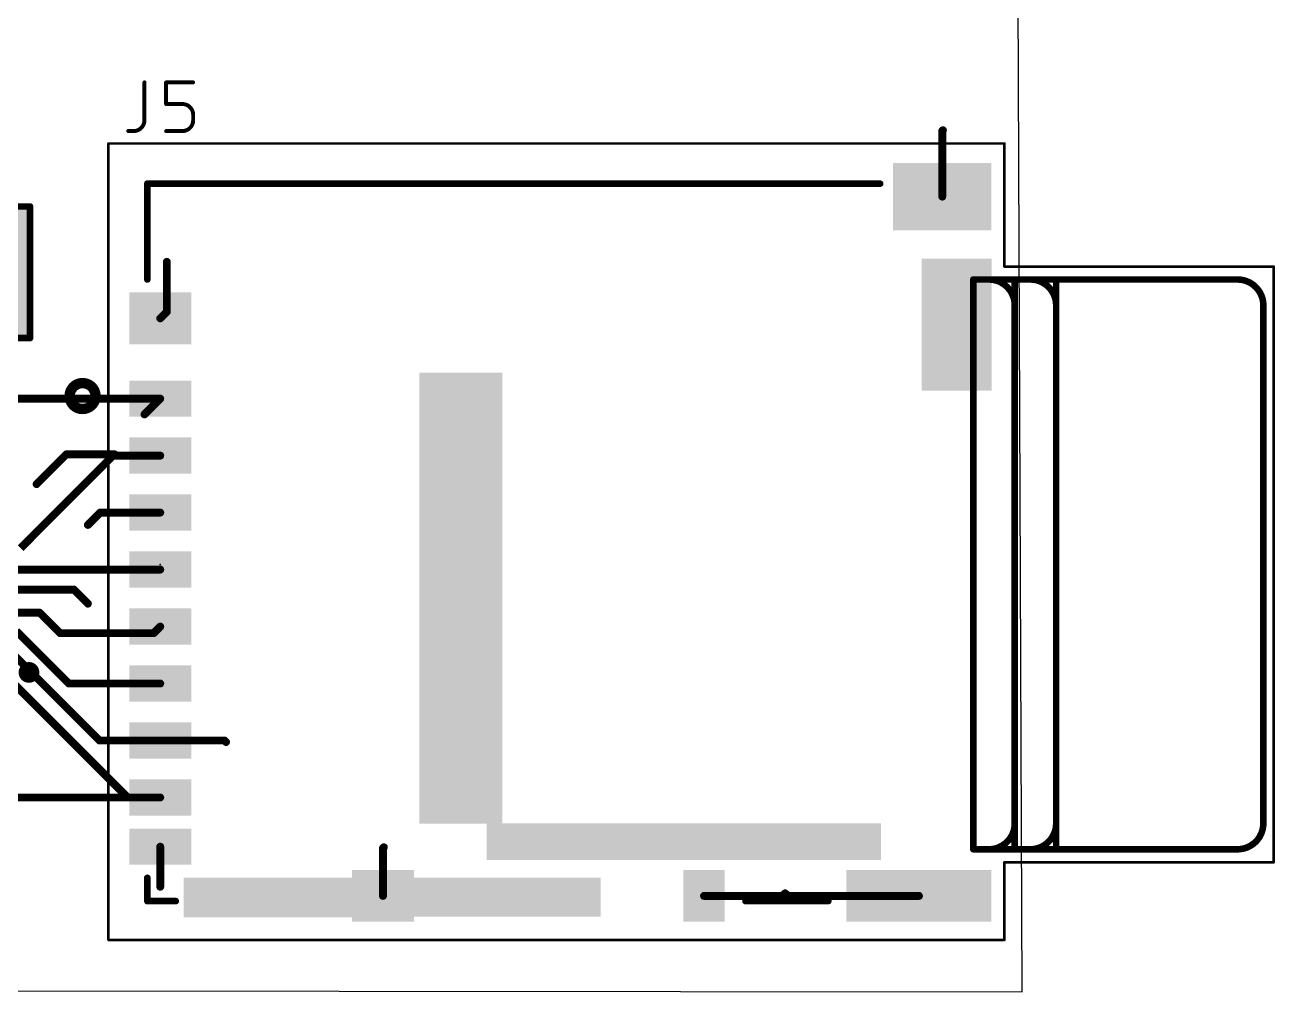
# Model space of a CAD drawing. Extents: x -12 to 108, y -5 to 75.
# Drawn here: x 84.26 to 108.39, y -0.13 to 18.54 of the extents above; entities that cross this region are included whole.
import ezdxf

# ---------------------------------------------------------------- set-up
doc = ezdxf.new("R2010")
doc.units = 0
doc.header["$MEASUREMENT"] = 0
doc.layers.get('0').update_dxf_attribs({"linetype": 'CONTINUOUS'})
for name, color, linetype in [('1', 12, 'CONTINUOUS'), ('20', 31, 'CONTINUOUS'), ('21', 41, 'CONTINUOUS'), ('23', 53, 'CONTINUOUS'), ('25', 253, 'CONTINUOUS'), ('39', 12, 'CONTINUOUS'), ('41', 12, 'CONTINUOUS')]:
    doc.layers.add(name, color=color, linetype=linetype)

# ---------------------------------------------------------------- blocks, each defined once
blk = doc.blocks.new('RECT')
blk.add_solid([(-0.5, -0.5), (0.5, -0.5), (-0.5, 0.5), (0.5, 0.5)])

msp = doc.modelspace()

# ---------------------------------------------------------------- linework, layer by layer
at = {"layer": '1', "const_width": 0.1524}
for points in [[(101.981, 16.51), (101.968, 16.497)], [(101.968, 16.497), (101.968, 15.228)], [(86.995, 13.005), (86.995, 13.97)], [(86.868, 12.878), (86.995, 13.005)], [(86.868, 11.328), (83.5406, 11.328)], [(86.868, 11.328), (86.5636, 11.0236)], [(85.9581, 10.228), (84.1723, 8.4422)], [(85.0564, 10.2534), (84.4804, 9.6774)], [(85.9835, 10.2534), (85.0564, 10.2534)], [(85.9835, 10.2534), (85.9581, 10.228)], [(86.868, 10.228), (85.9581, 10.228)], [(85.709, 9.128), (85.471, 8.89)], [(86.868, 9.128), (85.709, 9.128)], [(86.868, 8.028), (83.4976, 8.028)], [(85.1992, 7.6422), (83.4834, 7.6422)], [(85.471, 7.3704), (85.1992, 7.6422)], [(84.5401, 7.1958), (83.5298, 7.1958)], [(84.7825, 6.9534), (84.5401, 7.1958)], [(84.9349, 6.801), (84.7825, 6.9534)], [(86.868, 6.928), (86.741, 6.801)], [(85.104, 5.828), (84.0898, 6.8422)], [(86.741, 6.801), (84.9349, 6.801)], [(85.696, 4.728), (83.9818, 6.4422)], [(86.2379, 3.628), (83.8237, 6.0422)], [(86.868, 5.828), (85.104, 5.828)], [(86.868, 4.728), (85.696, 4.728)], [(86.868, 4.728), (88.109, 4.728)], [(88.109, 4.728), (88.138, 4.699)], [(86.868, 3.628), (83.3162, 3.628)], [(86.868, 3.628), (86.2379, 3.628)], [(86.868, 2.678), (86.868, 1.905)], [(91.186, 2.667), (91.168, 2.649)], [(91.168, 2.649), (91.168, 1.728)], [(97.368, 1.728), (98.883, 1.728)], [(98.883, 1.728), (98.933, 1.778)], [(98.983, 1.728), (98.933, 1.778)], [(101.518, 1.728), (98.983, 1.728)]]:
    msp.add_lwpolyline(points, dxfattribs=at)
at = {"layer": '1', "const_width": 0.0762}
for points in [[(102.0061, 16.497, 1), (101.9299, 16.497)], [(101.9411, 16.5239, 1), (101.9949, 16.4701)], [(102.0079, 16.4831, 1), (101.9541, 16.5369)], [(101.9299, 15.228, 1), (102.0061, 15.228)], [(87.0331, 13.97, 1), (86.9569, 13.97)], [(86.9569, 13.005, 1), (87.0331, 13.005)], [(87.0219, 12.9781, 1), (86.9681, 13.0319)], [(86.8411, 12.9049, 1), (86.8949, 12.8511)], [(86.8949, 11.3011, 1), (86.8411, 11.3549)], [(86.868, 11.2899, 1), (86.868, 11.3661)], [(86.5367, 11.0505, 1), (86.5905, 10.9967)], [(85.0564, 10.2915, 1), (85.0564, 10.2153)], [(85.0833, 10.2265, 1), (85.0295, 10.2803)], [(85.9581, 10.2661, 1), (85.9581, 10.1899)], [(85.9312, 10.2549, 1), (85.9851, 10.2011)], [(85.9851, 10.2011, 1), (85.9312, 10.2549)], [(86.0105, 10.2265, 1), (85.9566, 10.2803)], [(85.9835, 10.2153, 1), (85.9835, 10.2915)], [(86.868, 10.1899, 1), (86.868, 10.2661)], [(84.4535, 9.7043, 1), (84.5073, 9.6505)], [(85.709, 9.1661, 1), (85.709, 9.0899)], [(85.7359, 9.1011, 1), (85.6821, 9.1549)], [(86.868, 9.0899, 1), (86.868, 9.1661)], [(85.4441, 8.9169, 1), (85.4979, 8.8631)], [(86.868, 7.9899, 1), (86.868, 8.0661)], [(85.2261, 7.6691, 1), (85.1723, 7.6153)], [(85.1992, 7.6041, 1), (85.1992, 7.6803)], [(84.567, 7.2227, 1), (84.5131, 7.1689)], [(84.5401, 7.1577, 1), (84.5401, 7.2339)], [(85.4441, 7.3435, 1), (85.4979, 7.3973)], [(84.8094, 6.9803, 1), (84.7555, 6.9265)], [(84.7555, 6.9265, 1), (84.8094, 6.9803)], [(86.8949, 6.9011, 1), (86.8411, 6.9549)], [(84.9349, 6.8391, 1), (84.9349, 6.7629)], [(84.9079, 6.7741, 1), (84.9618, 6.8279)], [(86.7141, 6.8279, 1), (86.7679, 6.7741)], [(86.741, 6.7629, 1), (86.741, 6.8391)], [(85.104, 5.8661, 1), (85.104, 5.7899)], [(85.0771, 5.8011, 1), (85.1309, 5.8549)], [(86.868, 5.7899, 1), (86.868, 5.8661)], [(85.696, 4.7661, 1), (85.696, 4.6899)], [(85.6691, 4.7011, 1), (85.7229, 4.7549)], [(86.868, 4.7661, 1), (86.868, 4.6899)], [(86.868, 4.6899, 1), (86.868, 4.7661)], [(88.1359, 4.7549, 1), (88.0821, 4.7011)], [(88.109, 4.6899, 1), (88.109, 4.7661)], [(88.1111, 4.6721, 1), (88.1649, 4.7259)], [(86.2379, 3.6661, 1), (86.2379, 3.5899)], [(86.211, 3.6011, 1), (86.2649, 3.6549)], [(86.868, 3.5899, 1), (86.868, 3.6661)], [(86.868, 3.5899, 1), (86.868, 3.6661)], [(86.9061, 2.678, 1), (86.8299, 2.678)], [(91.2061, 2.649, 1), (91.1299, 2.649)], [(91.1411, 2.6759, 1), (91.1949, 2.6221)], [(91.2129, 2.6401, 1), (91.1591, 2.6939)], [(86.8299, 1.905, 1), (86.9061, 1.905)], [(91.1299, 1.728, 1), (91.2061, 1.728)], [(97.368, 1.7661, 1), (97.368, 1.6899)], [(98.8561, 1.7549, 1), (98.9099, 1.7011)], [(98.883, 1.6899, 1), (98.883, 1.7661)], [(98.9599, 1.8049, 1), (98.9061, 1.7511)], [(98.9599, 1.7511, 1), (98.9061, 1.8049)], [(98.983, 1.7661, 1), (98.983, 1.6899)], [(98.9561, 1.7011, 1), (99.0099, 1.7549)], [(101.518, 1.6899, 1), (101.518, 1.7661)]]:
    msp.add_lwpolyline(points, format="xyb", dxfattribs=at)
at = {"layer": '20'}
for p, q in [((103.5104, -0.127), (103.2564, 65.964)), ((0, 0), (103.5104, -0.127))]:
    msp.add_line(p, q, dxfattribs=at)
at = {"layer": '21'}
for points, const_width in [([(86.618, 15.5098, 1), (86.618, 15.4463)], 0.0635), ([(86.6498, 15.478, 1), (86.5863, 15.478)], 0.0635), ([(100.768, 15.4463, 1), (100.768, 15.5098)], 0.0635), ([(84.3852, 15.0368, 1), (84.3217, 15.0368)], 0.0635), ([(84.3534, 15.0051, 1), (84.3534, 15.0686)], 0.0635), ([(86.5863, 13.628, 1), (86.6498, 13.628)], 0.0635), ([(102.5998, 13.628, 1), (102.5362, 13.628)], 0.0635), ([(102.568, 13.6598, 1), (102.568, 13.5962)], 0.0635), ([(102.868, 13.6598, 1), (102.868, 13.5962)], 0.0635), ([(102.868, 13.6598, 1), (102.868, 13.5962)], 0.0635), ([(103.368, 13.128, 0.4142), (102.868, 13.628)], 0.127), ([(102.868, 13.5962, 1), (102.868, 13.6598)], 0.0635), ([(103.368, 13.6598, 1), (103.368, 13.5962)], 0.0635), ([(103.3998, 13.628, 1), (103.3363, 13.628)], 0.0635), ([(103.368, 13.5962, 1), (103.368, 13.6598)], 0.0635), ([(103.668, 13.6598, 1), (103.668, 13.5962)], 0.0635), ([(103.668, 13.6598, 1), (103.668, 13.5962)], 0.0635), ([(104.168, 13.128, 0.4142), (103.668, 13.628)], 0.127), ([(103.668, 13.5962, 1), (103.668, 13.6598)], 0.0635), ([(104.168, 13.6598, 1), (104.168, 13.5962)], 0.0635), ([(104.1998, 13.628, 1), (104.1363, 13.628)], 0.0635), ([(104.168, 13.5962, 1), (104.168, 13.6598)], 0.0635), ([(107.668, 13.6598, 1), (107.668, 13.5962)], 0.0635), ([(108.168, 13.128, 0.4142), (107.668, 13.628)], 0.127), ([(107.668, 13.5962, 1), (107.668, 13.6598)], 0.0635), ([(103.3998, 13.128, 1), (103.3363, 13.128)], 0.0635), ([(103.3363, 13.128, 1), (103.3998, 13.128)], 0.0635), ([(103.3363, 13.128, 1), (103.3998, 13.128)], 0.0635), ([(104.1998, 13.128, 1), (104.1363, 13.128)], 0.0635), ([(104.1363, 13.128, 1), (104.1998, 13.128)], 0.0635), ([(104.1363, 13.128, 1), (104.1998, 13.128)], 0.0635), ([(108.1998, 13.128, 1), (108.1363, 13.128)], 0.0635), ([(108.1363, 13.128, 1), (108.1998, 13.128)], 0.0635), ([(84.3534, 12.465, 1), (84.3534, 12.5286)], 0.0635), ([(84.3217, 12.4968, 1), (84.3852, 12.4968)], 0.0635), ([(85.368, 11.128, 1), (85.368, 11.628, 1), (85.368, 11.128)], 0.2), ([(84.3334, 5.9422, 1), (84.3334, 6.1422, 1), (84.3334, 5.9422)], 0.2), ([(102.868, 2.628, 0.4142), (103.368, 3.128)], 0.127), ([(103.3998, 3.128, 1), (103.3363, 3.128)], 0.0635), ([(103.3998, 3.128, 1), (103.3363, 3.128)], 0.0635), ([(103.3363, 3.128, 1), (103.3998, 3.128)], 0.0635), ([(103.668, 2.628, 0.4142), (104.168, 3.128)], 0.127), ([(104.1998, 3.128, 1), (104.1363, 3.128)], 0.0635), ([(104.1998, 3.128, 1), (104.1363, 3.128)], 0.0635), ([(104.1363, 3.128, 1), (104.1998, 3.128)], 0.0635), ([(107.668, 2.628, 0.4142), (108.168, 3.128)], 0.127), ([(108.1998, 3.128, 1), (108.1363, 3.128)], 0.0635), ([(108.1363, 3.128, 1), (108.1998, 3.128)], 0.0635), ([(102.568, 2.6598, 1), (102.568, 2.5962)], 0.0635), ([(102.5362, 2.628, 1), (102.5998, 2.628)], 0.0635), ([(102.868, 2.6598, 1), (102.868, 2.5962)], 0.0635), ([(102.868, 2.6598, 1), (102.868, 2.5962)], 0.0635), ([(102.868, 2.5962, 1), (102.868, 2.6598)], 0.0635), ([(103.368, 2.6598, 1), (103.368, 2.5962)], 0.0635), ([(103.3363, 2.628, 1), (103.3998, 2.628)], 0.0635), ([(103.368, 2.5962, 1), (103.368, 2.6598)], 0.0635), ([(103.668, 2.6598, 1), (103.668, 2.5962)], 0.0635), ([(103.668, 2.6598, 1), (103.668, 2.5962)], 0.0635), ([(103.668, 2.5962, 1), (103.668, 2.6598)], 0.0635), ([(104.168, 2.6598, 1), (104.168, 2.5962)], 0.0635), ([(104.1363, 2.628, 1), (104.1998, 2.628)], 0.0635), ([(104.168, 2.5962, 1), (104.168, 2.6598)], 0.0635), ([(107.668, 2.6598, 1), (107.668, 2.5962)], 0.0635), ([(107.668, 2.5962, 1), (107.668, 2.6598)], 0.0635), ([(86.6498, 2.078, 1), (86.5863, 2.078)], 0.0635), ([(86.618, 1.6598, 1), (86.618, 1.5963)], 0.0635), ([(87.168, 1.5963, 1), (87.168, 1.6598)], 0.0635), ([(98.168, 1.6598, 1), (98.168, 1.5963)], 0.0635), ([(99.768, 1.5963, 1), (99.768, 1.6598)], 0.0635), ([(86.5863, 1.628, 1), (86.6498, 1.628)], 0.0635)]:
    msp.add_lwpolyline(points, format="xyb", dxfattribs=dict(at, const_width=const_width))
at = {"layer": '21', "const_width": 0.127}
for points in [[(86.618, 13.628), (86.618, 15.478)], [(86.618, 15.478), (100.768, 15.478)], [(69.1134, 15.0368), (84.3534, 15.0368)], [(84.3534, 15.0368), (84.3534, 12.4968)], [(102.568, 2.628), (102.568, 13.628)], [(102.568, 13.628), (102.868, 13.628)], [(102.868, 13.628), (103.368, 13.628)], [(103.368, 13.628), (103.368, 13.128)], [(103.368, 13.628), (103.668, 13.628)], [(103.668, 13.628), (104.168, 13.628)], [(104.168, 13.628), (104.168, 13.128)], [(104.168, 13.628), (107.668, 13.628)], [(103.368, 13.128), (103.368, 3.128)], [(104.168, 13.128), (104.168, 3.128)], [(108.168, 13.128), (108.168, 3.128)], [(84.3534, 12.4968), (69.1134, 12.4968)], [(103.368, 3.128), (103.368, 2.628)], [(104.168, 3.128), (104.168, 2.628)], [(102.568, 2.628), (102.868, 2.628)], [(103.368, 2.628), (102.868, 2.628)], [(103.368, 2.628), (103.668, 2.628)], [(104.168, 2.628), (103.668, 2.628)], [(104.168, 2.628), (107.668, 2.628)], [(86.618, 2.078), (86.618, 1.628)], [(86.618, 1.628), (87.168, 1.628)], [(99.768, 1.628), (98.168, 1.628)]]:
    msp.add_lwpolyline(points, dxfattribs=at)
at = {"layer": '23'}
msp.add_point((86.868, 8.128), dxfattribs=at)
at = {"layer": '25', "const_width": 0.0762}
for points in [[(86.5623, 17.4333), (86.5623, 16.7023)], [(86.9815, 17.0156), (86.9815, 17.4333)], [(86.9815, 17.4333), (87.5036, 17.4333)], [(87.2947, 17.0156), (86.9815, 17.0156)], [(87.5036, 16.7023), (87.5036, 16.8067)], [(86.3535, 16.4935), (86.2491, 16.4935)], [(86.9815, 16.4935), (87.2947, 16.4935)]]:
    msp.add_lwpolyline(points, dxfattribs=at)
at = {"layer": '25'}
for points, const_width in [([(86.5814, 17.4333, 1), (86.5433, 17.4333)], 0.0381), ([(87.0005, 17.4333, 1), (86.9624, 17.4333)], 0.0381), ([(86.9815, 17.4523, 1), (86.9815, 17.4142)], 0.0381), ([(87.5036, 17.4142, 1), (87.5036, 17.4523)], 0.0381), ([(86.9624, 17.0156, 1), (87.0005, 17.0156)], 0.0381), ([(86.9815, 17.0346, 1), (86.9815, 16.9965)], 0.0381), ([(87.5036, 16.8067, 0.4142), (87.2947, 17.0156)], 0.0762), ([(87.2947, 17.0346, 1), (87.2947, 16.9965)], 0.0381), ([(87.2947, 16.9965, 1), (87.2947, 17.0346)], 0.0381), ([(86.3535, 16.4935, 0.4142), (86.5623, 16.7023)], 0.0762), ([(86.5814, 16.7023, 1), (86.5433, 16.7023)], 0.0381), ([(86.5433, 16.7023, 1), (86.5814, 16.7023)], 0.0381), ([(87.2947, 16.4935, 0.4142), (87.5036, 16.7023)], 0.0762), ([(87.5226, 16.8067, 1), (87.4845, 16.8067)], 0.0381), ([(87.4845, 16.8067, 1), (87.5226, 16.8067)], 0.0381), ([(87.5226, 16.7023, 1), (87.4845, 16.7023)], 0.0381), ([(87.4845, 16.7023, 1), (87.5226, 16.7023)], 0.0381), ([(86.2491, 16.5125, 1), (86.2491, 16.4744)], 0.0381), ([(86.3535, 16.5125, 1), (86.3535, 16.4744)], 0.0381), ([(86.3535, 16.4744, 1), (86.3535, 16.5125)], 0.0381), ([(86.9815, 16.5125, 1), (86.9815, 16.4744)], 0.0381), ([(87.2947, 16.5125, 1), (87.2947, 16.4744)], 0.0381), ([(87.2947, 16.4744, 1), (87.2947, 16.5125)], 0.0381)]:
    msp.add_lwpolyline(points, format="xyb", dxfattribs=dict(at, const_width=const_width))
at = {"layer": '39'}
for p, q in [((69.1134, 15.0368), (84.3534, 15.0368)), ((84.3534, 15.0368), (84.3534, 12.4968)), ((84.3534, 12.4968), (69.1134, 12.4968))]:
    msp.add_line(p, q, dxfattribs=at)
at = {"layer": '39', "const_width": 0.05}
for points in [[(85.868, 0.878), (85.868, 16.253)], [(85.868, 16.253), (103.168, 16.253)], [(103.168, 16.253), (103.168, 13.878)], [(103.168, 13.878), (108.368, 13.878)], [(108.368, 13.878), (108.368, 2.378)], [(108.368, 2.378), (103.168, 2.378)], [(103.168, 2.378), (103.168, 0.878)], [(103.168, 0.878), (85.868, 0.878)]]:
    msp.add_lwpolyline(points, dxfattribs=at)
at = {"layer": '39', "const_width": 0.025}
for points in [[(85.8805, 16.253, 1), (85.8555, 16.253)], [(85.868, 16.2655, 1), (85.868, 16.2405)], [(103.1805, 16.253, 1), (103.1555, 16.253)], [(103.168, 16.2405, 1), (103.168, 16.2655)], [(103.168, 13.8905, 1), (103.168, 13.8655)], [(103.1555, 13.878, 1), (103.1805, 13.878)], [(108.3805, 13.878, 1), (108.3555, 13.878)], [(108.368, 13.8655, 1), (108.368, 13.8905)], [(103.168, 2.3905, 1), (103.168, 2.3655)], [(103.1805, 2.378, 1), (103.1555, 2.378)], [(108.3555, 2.378, 1), (108.3805, 2.378)], [(108.368, 2.3655, 1), (108.368, 2.3905)], [(85.868, 0.8905, 1), (85.868, 0.8655)], [(85.8555, 0.878, 1), (85.8805, 0.878)], [(103.1555, 0.878, 1), (103.1805, 0.878)], [(103.168, 0.8655, 1), (103.168, 0.8905)]]:
    msp.add_lwpolyline(points, format="xyb", dxfattribs=at)

# ---------------------------------------------------------------- block references
at = {"layer": '1', "rotation": 90}
for p, xscale, yscale in [((101.968, 15.228), 1.3, 1.9), ((86.868, 11.328), 0.7, 1.2), ((86.868, 10.228), 0.7, 1.2), ((86.868, 9.128), 0.7, 1.2), ((86.868, 8.028), 0.7, 1.2), ((86.868, 6.928), 0.7, 1.2), ((86.868, 5.828), 0.7, 1.2), ((86.868, 4.728), 0.7, 1.2), ((86.868, 3.628), 0.7, 1.2), ((86.868, 2.678), 0.7, 1.2)]:
    msp.add_blockref('RECT', p, dxfattribs=dict(at, xscale=xscale, yscale=yscale))
for p, yscale in [((86.868, 12.878), 1.2), ((91.168, 1.728), 1.2), ((97.368, 1.728), 0.8), ((101.518, 1.728), 2.8)]:
    msp.add_blockref('RECT', p, dxfattribs=dict(at, yscale=yscale))
at = {"layer": '39', "xscale": 2.54, "yscale": 15.24, "rotation": 90}
msp.add_blockref('RECT', (76.7334, 13.7668), dxfattribs=at)
at = {"layer": '41', "rotation": 90}
for p, xscale, yscale in [((102.2466, 12.7538), 2.5485, 1.3572), ((92.6701, 7.4764), 8.7032, 1.6043), ((96.9754, 2.775), 0.7061, 7.6148), ((88.9466, 1.6965), 0.7631, 3.2571), ((93.5705, 1.701), 0.7539, 3.6049)]:
    msp.add_blockref('RECT', p, dxfattribs=dict(at, xscale=xscale, yscale=yscale))

doc.saveas('drawing.dxf')
